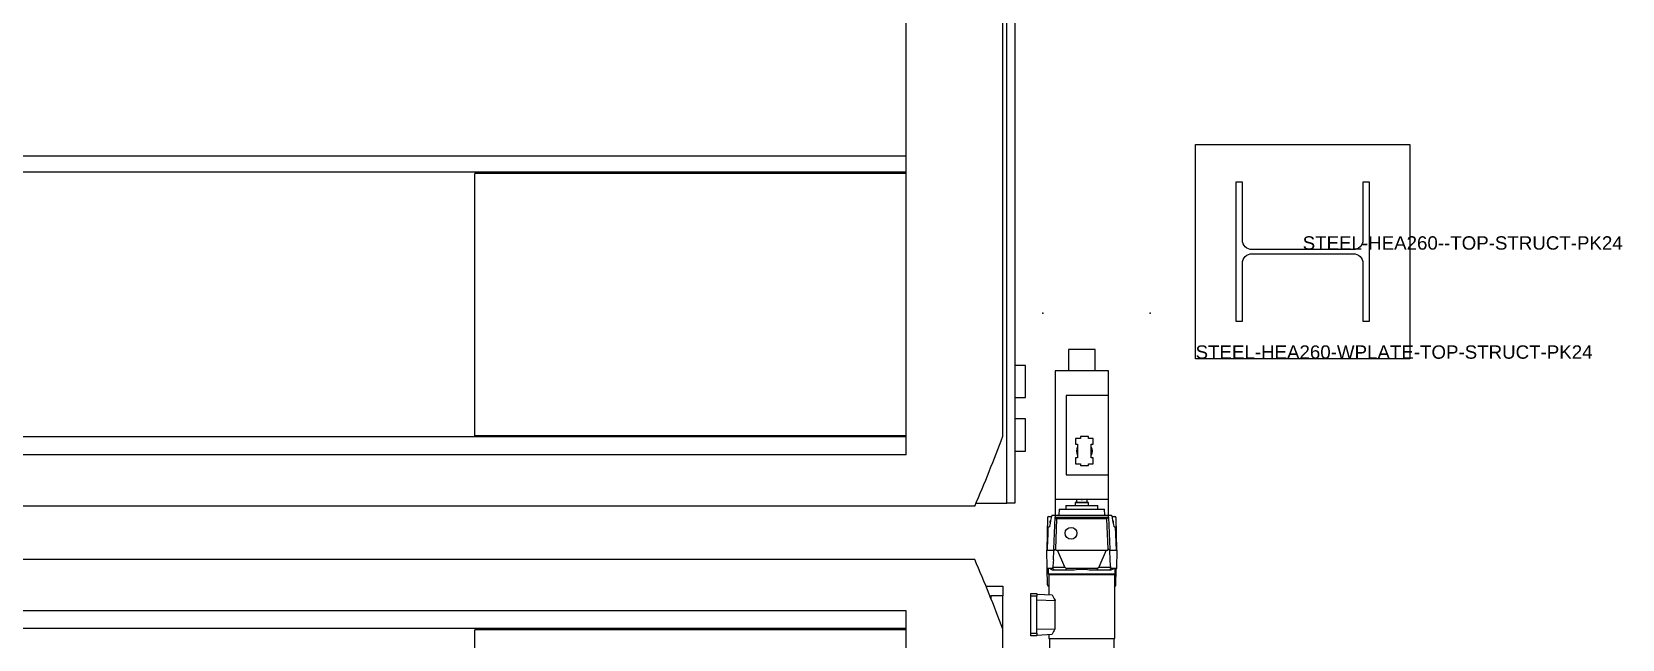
# Model space of a CAD drawing. Header units: millimetres. Extents: x 1005 to 7315, y -2950 to 6147.
# Drawn here: x 4568 to 4865, y -475 to -361.5 of the extents above; entities that cross this region are included whole.
import ezdxf

# ---------------------------------------------------------------- set-up
doc = ezdxf.new("R2010")
doc.units = ezdxf.units.MM
doc.set_wipeout_variables(frame=1)
doc.linetypes.add('PHANTOM', pattern=[12.7, 6.35, -1.27, 1.27, -1.27, 1.27, -1.27])
for name, color, linetype in [('PK24E', 7, 'Continuous'), ('PK24E-DATA', 7, 'Continuous'), ('PK24E-STRUCT-STEEL', 254, 'Continuous'), ('PKE24E-HIDDEN', 7, 'Continuous')]:
    doc.layers.add(name, color=color, linetype=linetype)
for name, color, linetype, true_color in [('PK24E-COMP-PALLET', 132, 'Continuous', 0x00b7c8), ('PK24E-HELPER', 253, 'PHANTOM', 0xa1a1a1), ('PK24E-SYS-LIFT', 31, 'Continuous', 0xffcc5a), ('PK24E-SYS-SHELF', 31, 'Continuous', 0xffcc5a)]:
    doc.layers.add(name, color=color, linetype=linetype, true_color=true_color)
doc.layers.add('PK24E-TTARROW', color=20, linetype='Continuous', lineweight=20, true_color=0xf54b32)
doc.styles.get("Standard").update_dxf_attribs({"font": 'arial.ttf'})

# ---------------------------------------------------------------- blocks, each defined once
blk = doc.blocks.new('ELIFTTT-CHASIS--TOP-COMP-PKE24')
at = {"layer": 'PK24E-SYS-LIFT'}
for p, q in [((279.75, 149.25), (279.75, 145.25)), ((284.75, 149.25), (279.75, 149.25)), ((284.75, 145.25), (284.75, 149.25)), ((277.25, 145.25), (277.25, 121.25)), ((287.25, 145.25), (277.25, 145.25)), ((287.25, 140.65), (287.25, 145.25)), ((287.25, 140.65), (279.35, 140.65)), ((279.35, 140.65), (279.35, 125.85)), ((287.25, 125.85), (287.25, 140.65)), ((281.1, 132.62), (281.1, 131.52)), ((282.02, 132.62), (281.1, 132.62)), ((281.1, 131.52), (281.48, 131.52)), ((281.48, 131.52), (281.48, 128.98)), ((283.48, 132.95), (282.02, 132.95)), ((282.02, 132.95), (282.02, 132.62)), ((283.48, 132.62), (283.48, 132.95)), ((284.4, 132.62), (283.48, 132.62)), ((284.02, 131.52), (284.4, 131.52)), ((284.02, 128.98), (284.02, 131.52)), ((284.4, 131.52), (284.4, 132.62)), ((281.1, 128.98), (281.1, 127.88)), ((281.48, 128.98), (281.1, 128.98)), ((281.1, 127.88), (282.02, 127.88)), ((282.02, 127.88), (282.02, 127.55)), ((283.48, 127.88), (284.4, 127.88)), ((283.48, 127.55), (283.48, 127.88)), ((284.4, 128.98), (284.02, 128.98)), ((284.4, 127.88), (284.4, 128.98)), ((279.35, 125.85), (287.25, 125.85)), ((282.02, 127.55), (283.48, 127.55)), ((287.25, 121.25), (287.25, 125.85)), ((277.25, 121.25), (287.25, 121.25)), ((277.25, 121.25), (277.25, 118.3)), ((278.03, 119.4), (277.97, 118.3)), ((278.03, 119.4), (286.47, 119.4)), ((279.25, 120.1), (279.25, 119.4)), ((279.25, 120.1), (285.25, 120.1)), ((281.1, 120.7), (281, 120.6)), ((281, 120.6), (281, 120.1)), ((283.5, 120.6), (281, 120.6)), ((281.1, 120.7), (283.4, 120.7)), ((281.25, 121.25), (281.25, 120.7)), ((283.25, 120.7), (283.25, 121.25)), ((283.5, 120.6), (283.4, 120.7)), ((283.5, 120.1), (283.5, 120.6)), ((285.25, 119.4), (285.25, 120.1)), ((286.53, 118.3), (286.47, 119.4)), ((287.25, 118.3), (287.25, 121.25)), ((275.86, 117.85), (275.75, 111.75)), ((275.94, 116.1), (275.79, 111.75)), ((275.94, 116.1), (276.18, 116.1)), ((276.06, 118.05), (276.61, 118.05)), ((276.68, 118.3), (277.28, 118.3)), ((277.04, 111.91), (277.26, 117.91)), ((277.28, 118.3), (277.26, 117.91)), ((277.55, 117.61), (277.26, 117.91)), ((277.26, 117.91), (287.24, 117.91)), ((277.28, 118.3), (287.22, 118.3)), ((277.55, 117.61), (277.34, 111.91)), ((286.95, 117.61), (277.55, 117.61)), ((287.24, 117.91), (286.95, 117.61)), ((287.16, 111.91), (286.95, 117.61)), ((287.24, 117.91), (287.22, 118.3)), ((287.22, 118.3), (287.82, 118.3)), ((287.24, 117.91), (287.46, 111.91)), ((287.89, 118.05), (288.44, 118.05)), ((288.32, 116.1), (288.56, 116.1)), ((288.71, 111.75), (288.56, 116.1)), ((288.64, 117.85), (288.75, 111.75)), ((275.88, 114.18), (275.91, 114.17)), ((275.96, 115.62), (275.92, 115.63)), ((275.67, 111.75), (275.73, 108.41)), ((275.67, 111.75), (277.04, 111.75)), ((276.97, 109.94), (277.03, 111.69)), ((277.03, 111.69), (277.34, 111.91)), ((277.04, 111.91), (277.03, 111.69)), ((277.41, 111.75), (277.34, 111.91)), ((277.41, 111.75), (277.69, 111.75)), ((279.06, 108.55), (277.69, 111.75)), ((277.69, 111.75), (286.81, 111.75)), ((286.81, 111.75), (285.44, 108.55)), ((286.81, 111.75), (287.09, 111.75)), ((287.09, 111.75), (287.16, 111.91)), ((287.47, 111.69), (287.16, 111.91)), ((287.46, 111.91), (287.47, 111.69)), ((287.46, 111.75), (288.83, 111.75)), ((287.53, 109.94), (287.47, 111.69)), ((288.77, 108.41), (288.83, 111.75)), ((275.73, 108.41), (276, 108.14)), ((275.73, 108.41), (276.78, 108.41)), ((275.86, 105.25), (275.81, 108.33)), ((276, 108.31), (276, 107.35)), ((276, 107.35), (288.5, 107.35)), ((276.1, 107.18), (276.1, 103.44)), ((276.1, 107.18), (282.25, 107.18)), ((276.78, 108.41), (277.13, 108)), ((277.13, 108), (276.81, 108)), ((276.83, 108.55), (279.06, 108.55)), ((279.43, 108), (277.13, 108)), ((279.06, 108.55), (279.3, 108.41)), ((279.3, 108.41), (285.2, 108.41)), ((279.3, 108.41), (279.43, 108)), ((280.85, 108), (279.43, 108)), ((282.25, 107.18), (288.4, 107.18)), ((285.07, 108), (283.65, 108)), ((285.2, 108.41), (285.07, 108)), ((287.37, 108), (285.07, 108)), ((285.2, 108.41), (285.44, 108.55)), ((285.44, 108.55), (287.67, 108.55)), ((287.72, 108.41), (287.37, 108)), ((287.69, 108), (287.37, 108)), ((287.72, 108.41), (288.77, 108.41)), ((288.4, 95.25), (288.4, 107.18)), ((288.5, 108.14), (288.77, 108.41)), ((288.5, 107.35), (288.5, 108.31)), ((288.64, 105.25), (288.69, 108.33)), ((276.06, 105.05), (276.1, 105.05)), ((288.4, 105.05), (288.44, 105.05)), ((272.75, 103.18), (272.75, 103.68)), ((272.75, 103.68), (273.85, 103.68)), ((272.75, 96.28), (272.75, 103.18)), ((273.85, 103.18), (272.75, 103.18)), ((273.85, 103.68), (273.85, 103.18)), ((273.85, 103.56), (276.71, 103.41)), ((273.85, 96.28), (273.85, 103.18)), ((273.85, 102.45), (277.25, 102.38)), ((277.25, 102.45), (277.25, 102.38)), ((277.25, 97.08), (277.25, 102.38)), ((277.25, 102.38), (277.25, 102.38)), ((277.3, 102.38), (277.25, 102.38)), ((277.3, 97.08), (277.3, 102.38)), ((272.75, 95.78), (272.75, 96.28)), ((272.75, 96.28), (273.85, 96.28)), ((273.85, 95.78), (272.75, 95.78)), ((273.85, 97), (277.25, 97.08)), ((273.85, 96.28), (273.85, 95.78)), ((273.85, 95.9), (276.71, 96.05)), ((276.1, 96.02), (276.1, 95.25)), ((276.1, 95.25), (288.4, 95.25)), ((276.2, 95.25), (276.2, 88.12)), ((277.25, 97.08), (277.25, 97.08)), ((277.25, 97.01), (277.25, 97.08)), ((277.3, 97.08), (277.25, 97.08)), ((288.3, 85.1), (288.3, 95.25))]:
    blk.add_line(p, q, dxfattribs=at)
for centre, radius in [((280.25, 114.91), 1.1), ((0, 0), 109)]:
    blk.add_circle(centre, radius, dxfattribs=at)
for centre, radius, start, end in [((282.75, 130.25), 1.5, 147.8509, 212.1491), ((282.75, 130.25), 1.5, 327.8509, 32.1491), ((276.06, 117.85), 0.2, 90, 179), ((276.75, 117), 0.45, 132.2453, 204.5747), ((287.75, 117), 0.45, 335.4253, 47.7547), ((288.44, 117.85), 0.2, 1, 90), ((276.2, 107.35), 0.2, 180, 240), ((282.25, 101.91), 6.25, 77.0707, 102.9293), ((288.3, 107.35), 0.2, 300, 0), ((276.06, 105.25), 0.2, 181, 270), ((288.44, 105.25), 0.2, 270, 359), ((282.25, 106.03), 6.15, 215.6016, 216.4055), ((282.25, 93.43), 6.15, 143.5945, 144.3984)]:
    blk.add_arc(centre, radius, start, end, dxfattribs=at)
for centre, major_axis, ratio, start_param, end_param in [((305.67, 111.06), (0, 29.91), 0.99939, 1.327153, 1.396535), ((258.83, 111.06), (0, 29.91), 0.99939, 4.886651, 4.956033), ((304.57, 27.64), (-17.65, 106.42), 0.210216, 0.652517, 0.672911), ((259.93, 27.64), (17.65, 106.42), 0.210212, 5.610299, 5.630699), ((305.37, 85.52), (-26.34, 26.35), 0.507159, 0.207962, 0.215452), ((259.13, 85.52), (26.34, 26.35), 0.507143, 6.067743, 6.075233), ((282.25, 105.66), (-4.43, 4.6), 0.92858, 1.214489, 1.388243), ((282.25, 93.8), (4.43, 4.6), 0.92858, 1.75335, 1.927104)]:
    blk.add_ellipse(centre, major_axis=major_axis, ratio=ratio, start_param=start_param, end_param=end_param, dxfattribs=at)
for points, knots in [([(282.09, 121.25), (282.11, 121.24), (282.16, 121.21), (282.25, 121.2), (282.34, 121.21), (282.39, 121.24), (282.41, 121.25)], [0, 0, 0, 0, 0.230406, 0.49981, 0.78779, 1, 1, 1, 1]), ([(276.24, 116.25), (276.23, 116.21), (276.21, 116.14), (276.19, 116.1), (276.19, 116.1), (276.18, 116.1)], [0, 0, 0, 0, 0.432931, 0.865827, 1, 1, 1, 1]), ([(276.68, 118.3), (276.68, 118.3), (276.67, 118.3), (276.67, 118.28), (276.67, 118.28)], [0, 0, 0, 0, 0.487803, 1, 1, 1, 1]), ([(287.83, 118.28), (287.83, 118.28), (287.83, 118.3), (287.82, 118.3), (287.82, 118.3)], [0, 0, 0, 0, 0.485402, 1, 1, 1, 1]), ([(288.32, 116.1), (288.31, 116.11), (288.29, 116.12), (288.28, 116.18), (288.27, 116.23), (288.26, 116.25)], [0, 0, 0, 0, 0.43316, 0.866317, 1, 1, 1, 1]), ([(275.89, 114.18), (275.89, 114.18), (275.89, 114.16), (275.89, 114.22), (275.9, 114.37), (275.9, 114.62), (275.9, 114.9), (275.91, 115.18), (275.91, 115.43), (275.92, 115.58), (275.92, 115.64), (275.92, 115.63), (275.92, 115.63)], [0, 0, 0, 0, 0.000422, 0.125216, 0.249969, 0.374831, 0.499914, 0.625089, 0.750116, 0.875001, 0.999834, 1, 1, 1, 1]), ([(275.92, 115.24), (275.92, 115.23), (275.92, 115.15), (275.91, 114.97), (275.9, 114.73), (275.9, 114.53), (275.9, 114.43), (275.9, 114.39)], [0, 0, 0, 0, 0.041978, 0.30628, 0.570431, 0.834353, 1, 1, 1, 1]), ([(275.9, 114.39), (275.9, 114.33), (275.9, 114.24), (275.91, 114.21), (275.91, 114.2)], [0, 0, 0, 0, 0.571187, 1, 1, 1, 1]), ([(275.92, 114.19), (275.92, 114.19), (275.93, 114.2), (275.94, 114.28), (275.96, 114.44), (275.97, 114.66), (275.99, 114.9), (275.99, 115.15), (275.99, 115.36), (275.98, 115.53), (275.97, 115.62), (275.97, 115.62), (275.96, 115.61)], [0, 0, 0, 0, 0.009511, 0.124894, 0.240611, 0.356456, 0.472081, 0.587302, 0.702221, 0.817124, 0.932235, 1, 1, 1, 1]), ([(276.81, 108), (276.72, 108.05), (276.5, 108.18), (276.29, 108.29), (276.15, 108.34), (276.07, 108.36), (276.03, 108.35), (276, 108.34), (276, 108.31), (276, 108.31)], [0, 0, 0, 0, 0.189659, 0.44506, 0.57653, 0.707999, 0.799497, 0.930008, 1, 1, 1, 1]), ([(288.5, 108.31), (288.5, 108.31), (288.5, 108.34), (288.48, 108.35), (288.42, 108.36), (288.34, 108.34), (288.23, 108.29), (288.09, 108.23), (287.92, 108.14), (287.77, 108.05), (287.69, 108)], [0, 0, 0, 0, 0.053259, 0.184632, 0.316005, 0.44367, 0.571338, 0.702705, 0.834078, 1, 1, 1, 1])]:
    blk.add_open_spline(points, degree=3, knots=knots, dxfattribs=at)
blk = doc.blocks.new('ELIFTTT-TT--TOP-COMP-PKE24')
at = {"layer": 'PK24E-SYS-LIFT'}
for p, q in [((258.3, 103.22), (258.3, 105)), ((258.3, 105), (267.5, 105)), ((267.5, 105), (267.5, 103.22)), ((262.25, 103.22), (258.3, 103.22)), ((258.3, -103.22), (258.3, 103.22)), ((262.25, 94), (262.25, 103.22)), ((267.5, 103.22), (265.25, 103.22)), ((265.25, 103.22), (265.25, 94)), ((267.5, -103.22), (267.5, 103.22))]:
    blk.add_line(p, q, dxfattribs=at)
blk = doc.blocks.new('*U9')
blk.add_wipeout([(-262.27, 110), (262.27, 110), (267.5, 96.99), (267.5, -96.99), (262.27, -110), (-262.27, -110), (-267.5, -96.99), (-267.5, 96.99)])
at = {"layer": 'PK24E-COMP-PALLET'}
for p, q in [((262.27, 110), (-262.27, 110)), ((249.45, 100.42), (-249.45, 100.42)), ((249.45, -100.42), (249.45, 100.42)), ((249.45, 97.11), (-249.45, 97.11)), ((168.92, 47.89), (168.92, 96.89)), ((249.45, 96.89), (168.92, 96.89)), ((267.5, -96.99), (267.5, 96.99))]:
    blk.add_line(p, q, dxfattribs=at)
blk.add_arc((7.5, 0), 277.5, 20.4566, 23.3531, dxfattribs=at)
blk = doc.blocks.new('STEEL-HEA260--TOP-STRUCT-PK24')
at = {"layer": 'PK24E-STRUCT-STEEL', "color": 8, "true_color": 0x808080}
blk.add_lwpolyline([(11.25, 13), (11.25, 2.175, -0.4142136), (9.45, 0.375), (-9.45, 0.375, -0.4142136), (-11.25, 2.175), (-11.25, 13), (-12.5, 13), (-12.5, -13), (-11.25, -13), (-11.25, -2.175, -0.4142136), (-9.45, -0.375), (9.45, -0.375, -0.4142136), (11.25, -2.175), (11.25, -13), (12.5, -13), (12.5, 13)], format="xyb", close=True, dxfattribs=at)
at = {"layer": 'PKE24E-HIDDEN'}
blk.add_attdef('COMP_TYPE', (0, 0.375), '', height=2.5, dxfattribs=at)
blk = doc.blocks.new('STEEL-HEA260-WPLATE-TOP-STRUCT-PK24')
at = {"layer": 'PK24E-STRUCT-STEEL', "color": 8, "true_color": 0x808080}
blk.add_lwpolyline([(-20, 20), (20, 20), (20, -20), (-20, -20)], close=True, dxfattribs=at)
blk.add_blockref('STEEL-HEA260--TOP-STRUCT-PK24', (0, 0)).add_auto_attribs({'COMP_TYPE': 'STEEL-HEA260--TOP-STRUCT-PK24'})
at = {"layer": 'PK24E-DATA'}
blk.add_attdef('COMP_TYPE', (-20, -20), '', height=2.5, dxfattribs=at)
blk = doc.blocks.new('ELIFT-COLUMNS--TOP-COMP-PKE24')
blk.add_blockref('STEEL-HEA260-WPLATE-TOP-STRUCT-PK24', (323.5, 167.5)).add_auto_attribs({'COMP_TYPE': 'STEEL-HEA260-WPLATE-TOP-STRUCT-PK24'})
blk = doc.blocks.new('TTARROW---TOP-DECOR-PK24')
at = {"layer": 'PK24E-TTARROW'}
for points in [[(0, 90), (0, 80), (-32.49, 89.27), (0, 110), (0, 100, -0.763437), (50.85, -86.11), (61.06, -72.77), (52.06, -73.42, 0.73095)], [(0, -90), (0, -80), (32.49, -89.27), (0, -110), (0, -100, -0.763437), (-50.85, 86.11), (-61.06, 72.77), (-52.06, 73.42, 0.73095)]]:
    blk.add_lwpolyline(points, format="xyb", close=True, dxfattribs=at)
blk = doc.blocks.new('ELIFTTT---TOP-SYS-PKE24')
for name in ['ELIFTTT-CHASIS--TOP-COMP-PKE24', 'ELIFTTT-TT--TOP-COMP-PKE24']:
    blk.add_blockref(name, (0, 0))
blk.add_blockref('*U9', (0, 0))
for name in ['ELIFT-COLUMNS--TOP-COMP-PKE24', 'TTARROW---TOP-DECOR-PK24']:
    blk.add_blockref(name, (0, 0))
at = {"layer": 'PK24E-DATA'}
for tag, p in [('COMP_TYPE', (3.47, 12.51)), ('LAYOUT_ID', (3.47, 2.51)), ('SYSTEM_ID', (3.47, -7.49)), ('CARRIER_ID', (3.47, -17.49)), ('CON_CARS', (3.47, -27.49))]:
    blk.add_attdef(tag, p, '', height=5, dxfattribs=at)
blk = doc.blocks.new('*U18')
at = {"layer": 'PK24E-COMP-PALLET'}
for p, q in [((249.45, -100.42), (249.45, 100.42)), ((267.5, -96.99), (267.5, 96.99)), ((249.45, -44.65), (-249.45, -44.65)), ((249.45, -47.67), (-249.45, -47.67)), ((168.92, -96.89), (168.92, -47.89)), ((249.45, -47.89), (168.92, -47.89)), ((249.45, -97.11), (-249.45, -97.11)), ((249.45, -96.89), (168.92, -96.89)), ((249.45, -100.42), (-249.45, -100.42)), ((262.27, -110), (-262.27, -110))]:
    blk.add_line(p, q, dxfattribs=at)
blk.add_arc((7.5, 0), 277.5, 336.6469, 339.5434, dxfattribs=at)
blk = doc.blocks.new('*U132')
at = {"layer": 'PK24E-HELPER'}
for p in [(275, -74), (295, -74)]:
    blk.add_point(p, dxfattribs=at)
at = {"layer": 'PK24E-SYS-SHELF'}
for p, q in [((268.25, -109.5), (268.25, 811.98)), ((269.75, 796.8), (269.75, -109.5)), ((271.75, -83.75), (269.75, -83.75)), ((271.75, -89.75), (271.75, -83.75)), ((269.75, -89.75), (271.75, -89.75)), ((271.75, -93.75), (269.75, -93.75)), ((271.75, -99.75), (271.75, -93.75)), ((269.75, -99.75), (271.75, -99.75)), ((262.48, -109.5), (268.25, -109.5)), ((269.75, -109.5), (268.25, -109.5))]:
    blk.add_line(p, q, dxfattribs=at)
at = {"layer": 'PK24E'}
blk.add_blockref('*U18', (0, 0), dxfattribs=at)
at = {"layer": 'PK24E-DATA'}
for tag, p in [('COMP_TYPE', (0.83, 27.92)), ('LAYOUT_ID', (0.83, 17.92)), ('SYSTEM_ID', (0.83, 7.92)), ('CARRIER_ID', (0.83, -2.08)), ('CAR_TYPE', (0.83, -12.08))]:
    blk.add_attdef(tag, p, '', height=5, dxfattribs=at)

msp = doc.modelspace()

# ---------------------------------------------------------------- block references
msp.add_blockref('ELIFTTT---TOP-SYS-PKE24', (4481.836, -570.087))

# ---------------------------------------------------------------- next in the draw order: block references
msp.add_blockref('*U132', (4481.836, -340.087))

doc.saveas('drawing.dxf')
